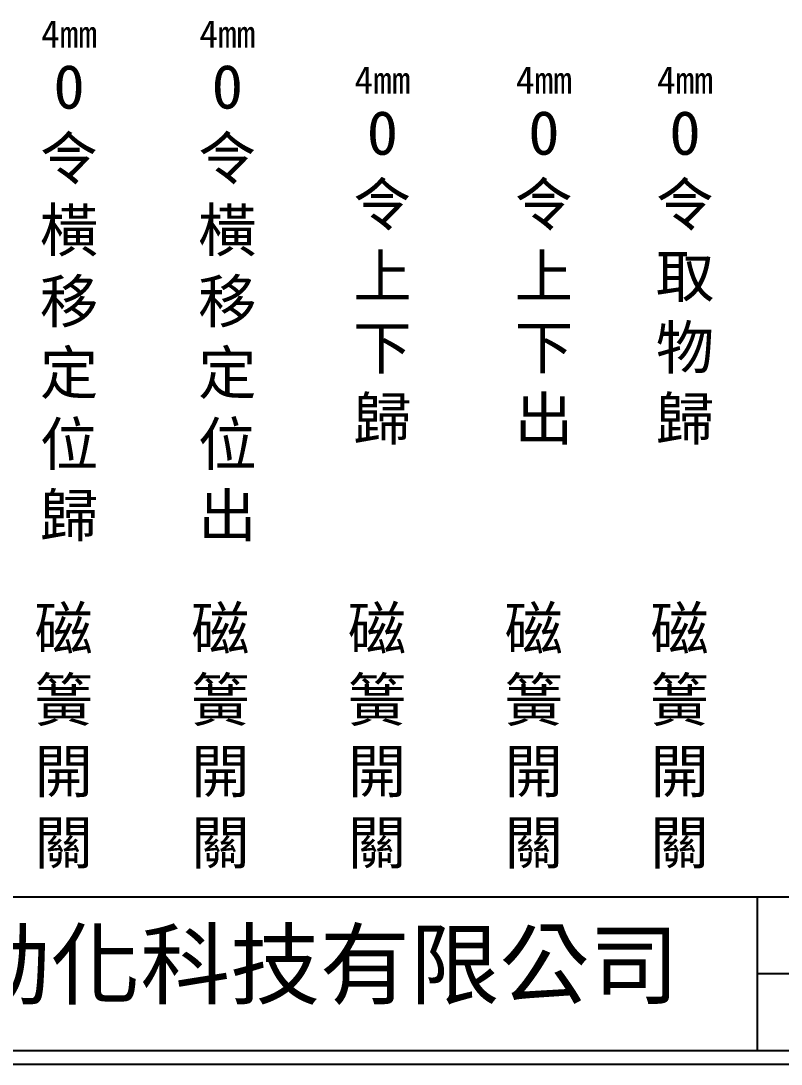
# Model space of a CAD drawing. Extents: x 275 to 562, y 265 to 469.
# Drawn here: x 343.5 to 412.8, y 264.9 to 360 of the extents above; entities that cross this region are included whole.
import ezdxf

# ---------------------------------------------------------------- set-up
doc = ezdxf.new("R2010")
doc.units = 0
doc.layers.add('圖框層', color=7, linetype='CONTINUOUS')
doc.layers.add('標尺寸層', color=3, linetype='CONTINUOUS')
doc.styles.add('CNS', font='romanc.shx', dxfattribs={"bigfont": 'chineset.shx'})
doc.styles.add('STSL', font='kaiu.ttf')

msp = doc.modelspace()

# ---------------------------------------------------------------- linework, layer by layer
at = {"layer": '圖框層', "color": 7}
for p, q in [((276.148, 280.195), (560.648, 280.195)), ((410.648, 266.195), (410.648, 280.195)), ((410.648, 273.195), (560.648, 273.195)), ((276.148, 266.195), (560.648, 266.195)), ((274.898, 264.945), (561.898, 264.945))]:
    msp.add_line(p, q, dxfattribs=at)

# ---------------------------------------------------------------- texts
at = {"layer": '圖框層', "color": 4, "style": 'STSL'}
msp.add_text('泓陞自動化科技有限公司', height=6, dxfattribs=at).set_placement((313.501, 271.022))
at = {"layer": '標尺寸層', "color": 7, "char_height": 3.9, "width": 4.96081, "attachment_point": 5, "style": 'CNS'}
for s, insert in [('{\\fDFKai-SB|b0|i0|c136|p65;\\H0.64103x;4mm\\H1.56x;\\PO\\P令\\P橫移定位歸}', (347.928, 336.309)), ('{\\fDFKai-SB|b0|i0|c136|p65;\\H0.64103x;4mm\\H1.56x;\\PO\\P令\\P橫移定位出}', (362.349, 336.309)), ('{\\fDFKai-SB|b0|i0|c136|p65;\\H0.64103x;4mm\\H1.56x;\\P\\H0.99999x;O\\P令\\P上下歸}', (376.483, 338.611)), ('{\\fDFKai-SB|b0|i0|c136|p65;\\H0.64103x;4mm\\H1.56x;\\P\\H0.99999x;O\\P令\\P上下出}', (391.196, 338.611)), ('{\\fDFKai-SB|b0|i0|c136|p65;\\H0.64103x;4mm\\H1.56x;\\P\\H0.99999x;O\\P令\\P取物歸}', (404.054, 338.611)), ('{\\fDFKai-SB|b0|i0|c136|p65;磁簧開關}', (347.435, 294.665)), ('{\\fDFKai-SB|b0|i0|c136|p65;磁簧開關}', (361.717, 294.665)), ('{\\fDFKai-SB|b0|i0|c136|p65;磁簧開關}', (375.99, 294.665)), ('{\\fDFKai-SB|b0|i0|c136|p65;磁簧開關}', (390.272, 294.665)), ('{\\fDFKai-SB|b0|i0|c136|p65;磁簧開關}', (403.561, 294.665))]:
    msp.add_mtext(s, dxfattribs=dict(at, insert=insert))

doc.saveas('drawing.dxf')
